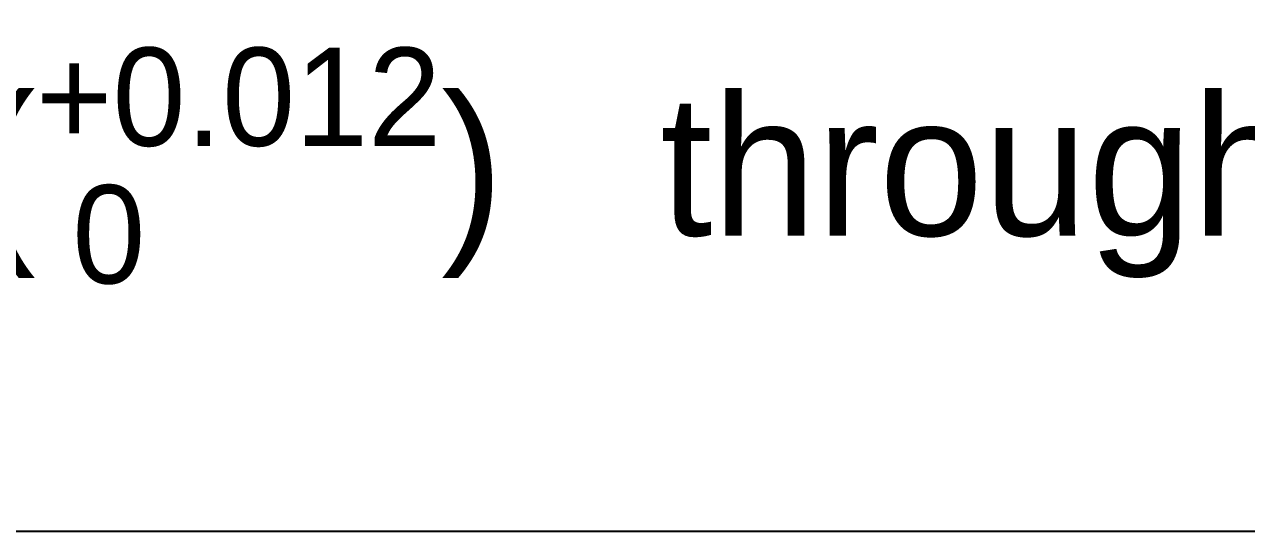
# Model space of a CAD drawing. Header units: millimetres. Extents: x 4086 to 8300, y 123 to 1549.
# Drawn here: x 6897.9 to 6958.9, y 957.2 to 982.5 of the extents above; entities that cross this region are included whole.
import ezdxf
from ezdxf import colors
from ezdxf.entities.mleader import LeaderData, LeaderLine
from ezdxf.math import Vec2, Vec3

# ---------------------------------------------------------------- set-up
doc = ezdxf.new("R2010")
doc.units = ezdxf.units.MM
doc.layers.add('多重引线', color=7, linetype='Continuous')
doc.styles.get("Standard").update_dxf_attribs({"font": 'simsun.ttc'})

msp = doc.modelspace()

# ---------------------------------------------------------------- leaders
at = {"layer": '多重引线'}
ml = msp.add_multileader_mtext('Standard', dxfattribs=at)
ml.set_content('\\A1;{\\fSource Han Sans CN Regular|b0|i0|c0|p34;2×\\C256;Φ6H7({\\H0.7x;\\S+0.012^  0;}) \\fSource Han Sans CN Normal|b0|i0|c134|p34;  \\fSource Han Sans CN Normal|b0|i0|c0|p34;\\C7;through}')
ml.set_leader_properties(linetype='ByLayer')
ml.build(insert=Vec2(0, 0))
ml.multileader.update_dxf_attribs({"text_left_attachment_type": 5, "text_right_attachment_type": 5, "dogleg_length": 10, "arrow_head_size": 5})
ctx = ml.context
ctx.base_point, ctx.char_height, ctx.arrow_head_size, ctx.landing_gap_size, ctx.plane_origin = Vec3(6871.8676, 957.2455), 7, 5, 2.5, Vec3(7242.7271, 994.0157)
ctx.left_attachment, ctx.right_attachment, ctx.text_align_type = 5, 5, 1
notes = []
notes.append((ctx, [(1, (1, 1, 0), (6959.5713, 957.2455), (-1, 0), 10, [(1, [(6975.889, 982.543)], 0, [])])]))
ctx.mtext.insert, ctx.mtext.width, ctx.mtext.alignment, ctx.mtext.flow_direction = Vec3(6910.7194, 981.3855), 100, 2, 5
for ctx, leaders in notes:
    for number, flags, end, landing, length, lines in leaders:
        leader = LeaderData()
        leader.index, (leader.has_last_leader_line, leader.has_dogleg_vector, leader.attachment_direction) = number, flags
        leader.last_leader_point, leader.dogleg_vector, leader.dogleg_length = Vec3(end), Vec3(landing), length
        for number, points, colour, breaks in lines:
            line = LeaderLine()
            line.index, line.vertices, line.color, line.breaks = number, Vec3.list(points), colors.encode_raw_color(colour), breaks
            leader.lines.append(line)
        ctx.leaders.append(leader)

doc.saveas('drawing.dxf')
